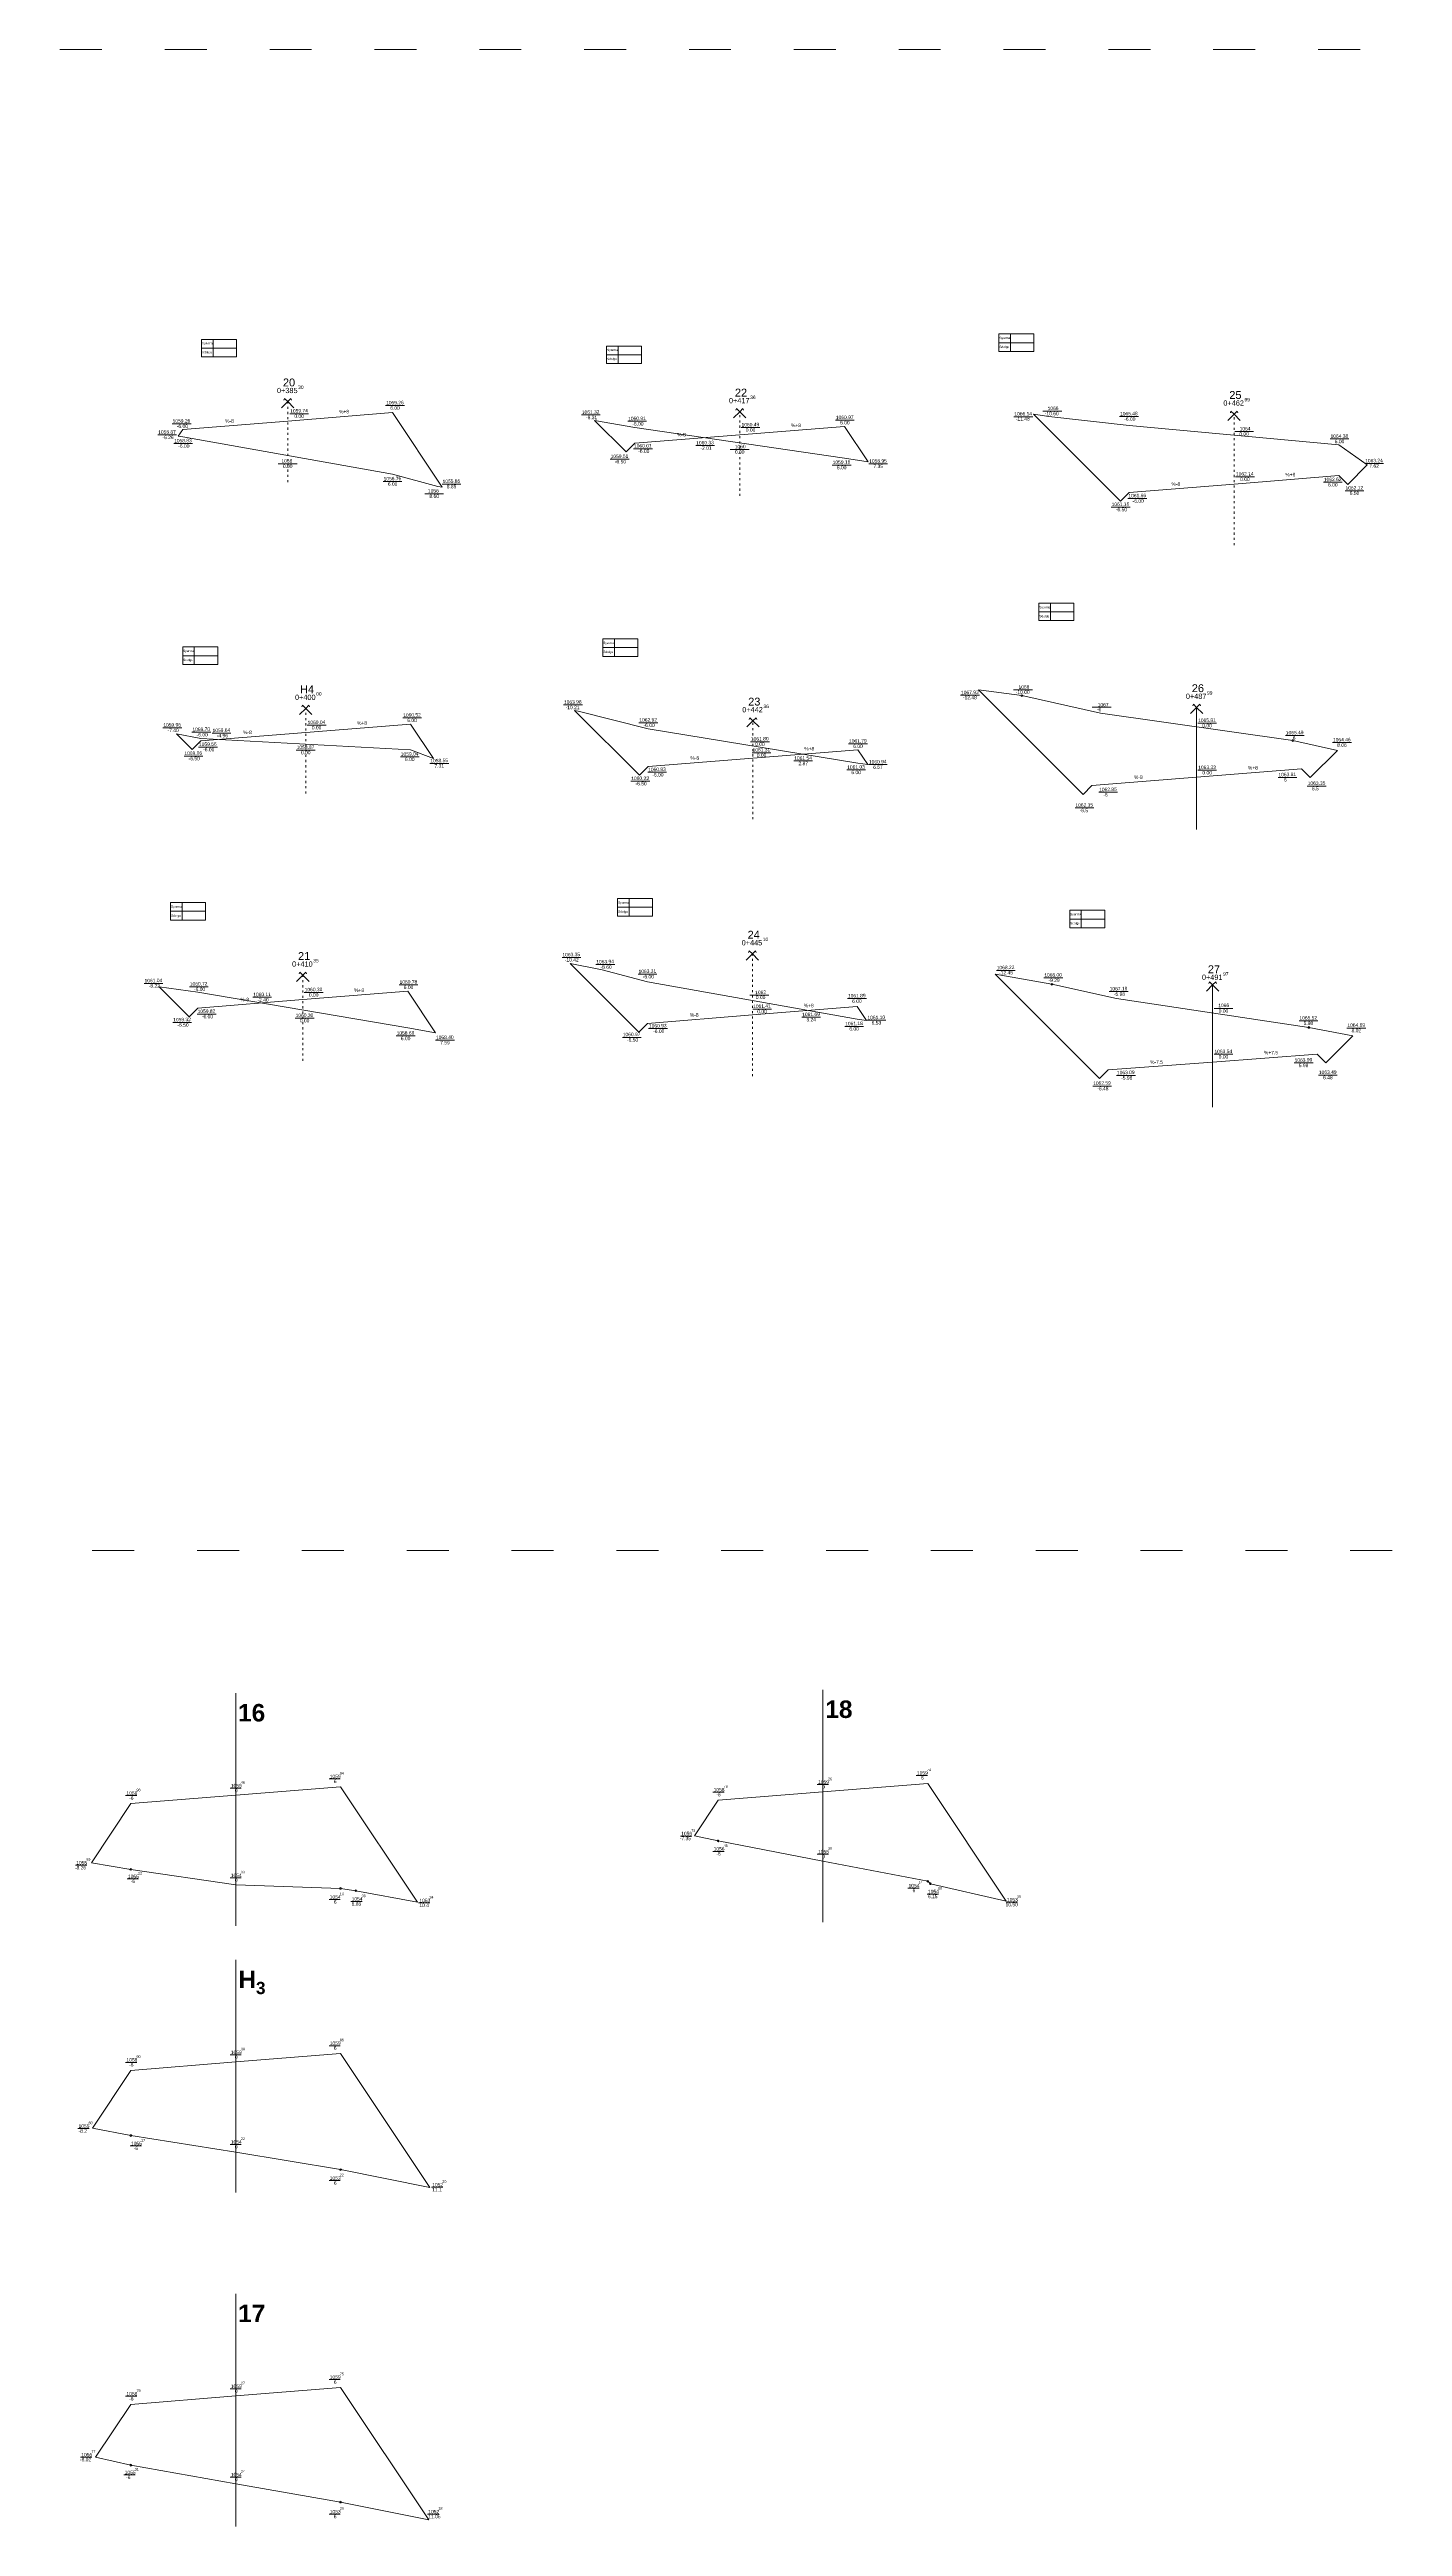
# Model space of a CAD drawing. Header units: millimetres. Extents: x 19067981 to 38137102, y 2652003 to 2652615.
# Drawn here: x 19068922.4 to 19068999.9, y 2652261.9 to 2652403.7 of the extents above; entities that cross this region are included whole.
import ezdxf

# ---------------------------------------------------------------- set-up
doc = ezdxf.new("R2010")
doc.units = ezdxf.units.MM
doc.linetypes.add('ACAD_ISO03W100', pattern=[30, 12, -18])
doc.layers.add('D.K Kesit No', color=93, linetype='Continuous', lineweight=9)
doc.layers.add('dever 1', color=242, linetype='Continuous')
doc.layers.add('en kesitler', color=7, linetype='Continuous')
doc.styles.get("Standard").update_dxf_attribs({"font": 'arial.ttf'})

msp = doc.modelspace()

# ---------------------------------------------------------------- linework, layer by layer
at = {"linetype": 'ACAD_ISO03W100', "lineweight": 5, "ltscale": 0.01}
for p, q in [((19068936.067, 2652378.91), (19068936.067, 2652383.52)), ((19068961.933, 2652378.124), (19068961.933, 2652382.941)), ((19068990.227, 2652375.305), (19068990.227, 2652382.802)), ((19068937.098, 2652361.095), (19068937.098, 2652365.966)), ((19068962.693, 2652359.624), (19068962.693, 2652365.257)), ((19068962.66, 2652344.927), (19068962.66, 2652351.923)), ((19068936.932, 2652345.804), (19068936.932, 2652350.704))]:
    msp.add_line(p, q, dxfattribs=at)
at = {"lineweight": 0, "ltscale": 2}
for p, q in [((19068932.768, 2652304.193), (19068933.412, 2652304.193)), ((19068938.43, 2652304.714), (19068939.074, 2652304.714)), ((19068966.372, 2652304.392), (19068967.016, 2652304.392)), ((19068972.033, 2652304.913), (19068972.678, 2652304.913)), ((19068926.792, 2652303.76), (19068927.437, 2652303.76)), ((19068960.396, 2652303.959), (19068961.041, 2652303.959)), ((19068958.541, 2652301.448), (19068959.185, 2652301.448)), ((19068960.396, 2652300.571), (19068961.041, 2652300.571)), ((19068966.372, 2652300.415), (19068967.016, 2652300.415)), ((19068923.922, 2652299.778), (19068924.567, 2652299.778)), ((19068926.882, 2652298.994), (19068927.527, 2652298.994)), ((19068932.768, 2652299.058), (19068933.412, 2652299.058)), ((19068971.55, 2652298.472), (19068972.195, 2652298.472)), ((19068938.43, 2652297.816), (19068939.074, 2652297.816)), ((19068939.68, 2652297.701), (19068940.325, 2652297.701)), ((19068943.558, 2652297.62), (19068944.203, 2652297.62)), ((19068972.665, 2652298.129), (19068973.309, 2652298.129)), ((19068977.184, 2652297.665), (19068977.828, 2652297.665)), ((19068926.792, 2652288.5), (19068927.437, 2652288.5)), ((19068932.768, 2652288.933), (19068933.412, 2652288.933)), ((19068938.43, 2652289.454), (19068939.074, 2652289.454)), ((19068924.052, 2652284.709), (19068924.696, 2652284.709)), ((19068927.054, 2652283.717), (19068927.699, 2652283.717)), ((19068932.768, 2652283.805), (19068933.412, 2652283.805)), ((19068938.43, 2652281.734), (19068939.074, 2652281.734)), ((19068944.296, 2652281.352), (19068944.94, 2652281.352)), ((19068938.43, 2652270.346), (19068939.074, 2652270.346)), ((19068926.792, 2652269.392), (19068927.437, 2652269.392)), ((19068932.768, 2652269.825), (19068933.412, 2652269.825)), ((19068924.213, 2652265.91), (19068924.857, 2652265.91)), ((19068926.696, 2652264.895), (19068927.34, 2652264.895)), ((19068932.768, 2652264.772), (19068933.412, 2652264.772)), ((19068938.43, 2652262.652), (19068939.074, 2652262.652)), ((19068944.071, 2652262.652), (19068944.715, 2652262.652))]:
    msp.add_line(p, q, dxfattribs=at)
at = {"layer": 'D.K Kesit No', "color": 0, "ltscale": 0.2}
for p, q in [((19068931.133, 2652386.083), (19068931.133, 2652387.083)), ((19068931.133, 2652387.083), (19068933.133, 2652387.083)), ((19068933.133, 2652386.583), (19068931.133, 2652386.583)), ((19068931.793, 2652387.083), (19068931.793, 2652386.083)), ((19068933.133, 2652387.083), (19068933.133, 2652386.083)), ((19068954.317, 2652385.701), (19068954.317, 2652386.701)), ((19068954.317, 2652386.701), (19068956.317, 2652386.701)), ((19068954.977, 2652386.701), (19068954.977, 2652385.701)), ((19068956.317, 2652386.701), (19068956.317, 2652385.701)), ((19068976.772, 2652386.389), (19068976.772, 2652387.389)), ((19068976.772, 2652387.389), (19068978.772, 2652387.389)), ((19068978.772, 2652386.889), (19068976.772, 2652386.889)), ((19068978.772, 2652386.389), (19068976.772, 2652386.389)), ((19068977.432, 2652387.389), (19068977.432, 2652386.389)), ((19068978.772, 2652387.389), (19068978.772, 2652386.389)), ((19068933.133, 2652386.083), (19068931.133, 2652386.083)), ((19068956.317, 2652386.201), (19068954.317, 2652386.201)), ((19068956.317, 2652385.701), (19068954.317, 2652385.701)), ((19068936.067, 2652383.52), (19068935.714, 2652383.167)), ((19068935.89, 2652383.697), (19068935.852, 2652383.605)), ((19068936.067, 2652383.52), (19068935.89, 2652383.697)), ((19068936.067, 2652383.52), (19068936.244, 2652383.697)), ((19068936.067, 2652383.52), (19068936.421, 2652383.167)), ((19068936.244, 2652383.697), (19068936.282, 2652383.605)), ((19068930.067, 2652381.928), (19068936.067, 2652382.408)), ((19068942.067, 2652382.888), (19068936.067, 2652382.408)), ((19068944.913, 2652378.62), (19068942.067, 2652382.888)), ((19068953.628, 2652382.447), (19068955.933, 2652382.042)), ((19068955.433, 2652380.642), (19068953.628, 2652382.447)), ((19068955.933, 2652382.042), (19068967.933, 2652380.292)), ((19068961.933, 2652382.941), (19068961.58, 2652382.587)), ((19068961.756, 2652383.117), (19068961.718, 2652383.025)), ((19068961.933, 2652382.941), (19068961.756, 2652383.117)), ((19068961.933, 2652382.941), (19068962.11, 2652383.117)), ((19068961.933, 2652382.941), (19068962.287, 2652382.587)), ((19068967.933, 2652382.102), (19068961.933, 2652381.622)), ((19068962.11, 2652383.117), (19068962.148, 2652383.025)), ((19068967.933, 2652382.102), (19068969.281, 2652380.081)), ((19068978.744, 2652382.806), (19068979.627, 2652382.664)), ((19068978.744, 2652382.806), (19068983.727, 2652377.824)), ((19068979.627, 2652382.664), (19068984.227, 2652382.144)), ((19068984.227, 2652382.144), (19068996.227, 2652381.044)), ((19068990.227, 2652382.802), (19068989.873, 2652382.448)), ((19068990.05, 2652382.979), (19068990.012, 2652382.886)), ((19068990.227, 2652382.802), (19068990.05, 2652382.979)), ((19068990.227, 2652382.802), (19068990.404, 2652382.979)), ((19068990.227, 2652382.802), (19068990.581, 2652382.448)), ((19068990.404, 2652382.979), (19068990.442, 2652382.886)), ((19068929.807, 2652381.538), (19068930.067, 2652381.928)), ((19068929.807, 2652381.538), (19068930.067, 2652381.498)), ((19068930.067, 2652381.498), (19068942.067, 2652379.368)), ((19068955.933, 2652381.142), (19068955.433, 2652380.642)), ((19068955.933, 2652381.142), (19068961.933, 2652381.622)), ((19068996.227, 2652381.044), (19068997.85, 2652379.907)), ((19068942.067, 2652379.368), (19068944.667, 2652378.668)), ((19068967.933, 2652380.292), (19068969.281, 2652380.081)), ((19068996.227, 2652379.284), (19068990.227, 2652378.804)), ((19068996.227, 2652379.284), (19068996.727, 2652378.784)), ((19068997.85, 2652379.907), (19068996.727, 2652378.784)), ((19068944.667, 2652378.668), (19068944.913, 2652378.62)), ((19068984.227, 2652378.324), (19068983.727, 2652377.824)), ((19068984.227, 2652378.324), (19068990.227, 2652378.804)), ((19068979.061, 2652370.989), (19068979.061, 2652371.989)), ((19068979.061, 2652371.989), (19068981.061, 2652371.989)), ((19068981.061, 2652371.489), (19068979.061, 2652371.489)), ((19068981.061, 2652370.989), (19068979.061, 2652370.989)), ((19068979.721, 2652371.989), (19068979.721, 2652370.989)), ((19068981.061, 2652371.989), (19068981.061, 2652370.989)), ((19068930.059, 2652368.484), (19068930.059, 2652369.484)), ((19068930.059, 2652369.484), (19068932.059, 2652369.484)), ((19068930.719, 2652369.484), (19068930.719, 2652368.484)), ((19068932.059, 2652369.484), (19068932.059, 2652368.484)), ((19068954.101, 2652368.944), (19068954.101, 2652369.944)), ((19068954.101, 2652369.944), (19068956.101, 2652369.944)), ((19068956.101, 2652369.444), (19068954.101, 2652369.444)), ((19068954.761, 2652369.944), (19068954.761, 2652368.944)), ((19068956.101, 2652369.944), (19068956.101, 2652368.944)), ((19068932.059, 2652368.984), (19068930.059, 2652368.984)), ((19068932.059, 2652368.484), (19068930.059, 2652368.484)), ((19068956.101, 2652368.944), (19068954.101, 2652368.944)), ((19068937.098, 2652365.966), (19068936.744, 2652365.612)), ((19068936.921, 2652366.143), (19068936.883, 2652366.05)), ((19068937.098, 2652365.966), (19068936.921, 2652366.143)), ((19068937.098, 2652365.966), (19068937.275, 2652366.143)), ((19068937.098, 2652365.966), (19068937.451, 2652365.612)), ((19068943.098, 2652365.073), (19068937.098, 2652364.593)), ((19068937.275, 2652366.143), (19068937.313, 2652366.05)), ((19068943.098, 2652365.073), (19068944.408, 2652363.107)), ((19068952.484, 2652365.851), (19068952.693, 2652365.812)), ((19068956.193, 2652362.142), (19068952.484, 2652365.851)), ((19068952.693, 2652365.812), (19068956.693, 2652364.792)), ((19068962.693, 2652365.257), (19068962.34, 2652364.903)), ((19068962.517, 2652365.434), (19068962.478, 2652365.341)), ((19068962.693, 2652365.257), (19068962.517, 2652365.434)), ((19068962.693, 2652365.257), (19068962.87, 2652365.434)), ((19068962.693, 2652365.257), (19068963.047, 2652364.903)), ((19068962.87, 2652365.434), (19068962.908, 2652365.341)), ((19068988.082, 2652366.026), (19068987.728, 2652365.672)), ((19068987.905, 2652366.203), (19068987.867, 2652366.11)), ((19068988.082, 2652366.026), (19068987.905, 2652366.203)), ((19068988.082, 2652366.026), (19068988.258, 2652366.203)), ((19068988.082, 2652366.026), (19068988.435, 2652365.672)), ((19068988.258, 2652366.203), (19068988.297, 2652366.11)), ((19068929.695, 2652364.516), (19068931.098, 2652364.253)), ((19068930.598, 2652363.613), (19068929.695, 2652364.516)), ((19068931.098, 2652364.113), (19068930.598, 2652363.613)), ((19068931.098, 2652364.113), (19068937.098, 2652364.593)), ((19068931.098, 2652364.253), (19068943.098, 2652363.593)), ((19068943.098, 2652363.593), (19068944.408, 2652363.107)), ((19068956.693, 2652364.792), (19068968.693, 2652362.842)), ((19068968.693, 2652363.602), (19068962.693, 2652363.122)), ((19068968.693, 2652363.602), (19068969.259, 2652362.754)), ((19068956.693, 2652362.642), (19068956.193, 2652362.142)), ((19068956.693, 2652362.642), (19068962.693, 2652363.122)), ((19068968.693, 2652362.842), (19068969.259, 2652362.754)), ((19068954.948, 2652354.086), (19068954.948, 2652355.086)), ((19068954.948, 2652355.086), (19068956.948, 2652355.086)), ((19068955.608, 2652355.086), (19068955.608, 2652354.086)), ((19068956.948, 2652355.086), (19068956.948, 2652354.086)), ((19068929.364, 2652353.858), (19068929.364, 2652354.858)), ((19068929.364, 2652354.858), (19068931.364, 2652354.858)), ((19068931.364, 2652354.358), (19068929.364, 2652354.358)), ((19068931.364, 2652353.858), (19068929.364, 2652353.858)), ((19068930.024, 2652354.858), (19068930.024, 2652353.858)), ((19068931.364, 2652354.858), (19068931.364, 2652353.858)), ((19068956.948, 2652354.586), (19068954.948, 2652354.586)), ((19068956.948, 2652354.086), (19068954.948, 2652354.086)), ((19068980.821, 2652353.415), (19068980.821, 2652354.415)), ((19068980.821, 2652354.415), (19068982.821, 2652354.415)), ((19068982.821, 2652353.915), (19068980.821, 2652353.915)), ((19068981.481, 2652354.415), (19068981.481, 2652353.415)), ((19068982.821, 2652354.415), (19068982.821, 2652353.415)), ((19068982.821, 2652353.415), (19068980.821, 2652353.415)), ((19068936.755, 2652350.881), (19068936.717, 2652350.789)), ((19068936.932, 2652350.704), (19068936.755, 2652350.881)), ((19068936.932, 2652350.704), (19068937.108, 2652350.881)), ((19068937.108, 2652350.881), (19068937.147, 2652350.789)), ((19068952.24, 2652351.365), (19068954.06, 2652351.015)), ((19068952.24, 2652351.365), (19068956.16, 2652347.445)), ((19068954.06, 2652351.015), (19068956.66, 2652350.325)), ((19068962.66, 2652351.923), (19068962.306, 2652351.57)), ((19068962.483, 2652352.1), (19068962.445, 2652352.008)), ((19068962.66, 2652351.923), (19068962.483, 2652352.1)), ((19068962.66, 2652351.923), (19068962.837, 2652352.1)), ((19068962.66, 2652351.923), (19068963.013, 2652351.57)), ((19068962.837, 2652352.1), (19068962.875, 2652352.008)), ((19068928.717, 2652350.038), (19068930.932, 2652349.723)), ((19068930.432, 2652348.323), (19068928.717, 2652350.038)), ((19068930.932, 2652349.723), (19068942.932, 2652347.683)), ((19068936.932, 2652350.704), (19068936.578, 2652350.351)), ((19068936.932, 2652350.704), (19068937.285, 2652350.351)), ((19068942.932, 2652349.783), (19068936.932, 2652349.303)), ((19068942.932, 2652349.783), (19068944.521, 2652347.398)), ((19068956.66, 2652350.325), (19068968.66, 2652348.195)), ((19068989, 2652350.147), (19068988.646, 2652349.794)), ((19068988.823, 2652350.324), (19068988.785, 2652350.232)), ((19068989, 2652350.147), (19068988.823, 2652350.324)), ((19068989, 2652350.147), (19068989.177, 2652350.324)), ((19068989, 2652350.147), (19068989.353, 2652349.794)), ((19068989.177, 2652350.324), (19068989.215, 2652350.232)), ((19068930.932, 2652348.823), (19068930.432, 2652348.323)), ((19068930.932, 2652348.823), (19068936.932, 2652349.303)), ((19068956.66, 2652347.945), (19068962.66, 2652348.425)), ((19068968.66, 2652348.905), (19068962.66, 2652348.425)), ((19068968.66, 2652348.905), (19068969.188, 2652348.113)), ((19068968.66, 2652348.195), (19068969.188, 2652348.113)), ((19068942.932, 2652347.683), (19068944.521, 2652347.398)), ((19068956.66, 2652347.945), (19068956.16, 2652347.445))]:
    msp.add_line(p, q, dxfattribs=at)
at = {"layer": 'D.K Kesit No', "color": 0, "linetype": 'ACAD_ISO03W100', "lineweight": 15, "ltscale": 0.2}
for p, q in [((19068929.455, 2652382.251), (19068930.532, 2652382.251)), ((19068936.184, 2652382.826), (19068937.262, 2652382.826)), ((19068941.671, 2652383.295), (19068942.749, 2652383.295)), ((19068952.875, 2652382.755), (19068953.952, 2652382.755)), ((19068955.524, 2652382.392), (19068956.601, 2652382.392)), ((19068962.016, 2652382.037), (19068963.093, 2652382.037)), ((19068967.414, 2652382.458), (19068968.491, 2652382.458)), ((19068977.629, 2652382.658), (19068978.706, 2652382.658)), ((19068979.282, 2652382.966), (19068980.36, 2652382.966)), ((19068983.676, 2652382.666), (19068984.753, 2652382.666)), ((19068928.632, 2652381.615), (19068929.71, 2652381.615)), ((19068929.54, 2652381.121), (19068930.617, 2652381.121)), ((19068955.86, 2652380.823), (19068956.938, 2652380.823)), ((19068959.42, 2652381.004), (19068960.497, 2652381.004)), ((19068961.395, 2652380.781), (19068962.472, 2652380.781)), ((19068990.264, 2652381.812), (19068991.341, 2652381.812)), ((19068995.723, 2652381.382), (19068996.8, 2652381.382)), ((19068935.528, 2652379.963), (19068936.606, 2652379.963)), ((19068954.524, 2652380.227), (19068955.601, 2652380.227)), ((19068967.232, 2652379.892), (19068968.309, 2652379.892)), ((19068969.322, 2652379.956), (19068970.4, 2652379.956)), ((19068990.31, 2652379.219), (19068991.387, 2652379.219)), ((19068997.703, 2652379.98), (19068998.78, 2652379.98)), ((19068941.53, 2652378.947), (19068942.607, 2652378.947)), ((19068943.914, 2652378.25), (19068944.991, 2652378.25)), ((19068944.906, 2652378.8), (19068945.983, 2652378.8)), ((19068984.155, 2652377.977), (19068985.233, 2652377.977)), ((19068995.34, 2652378.904), (19068996.418, 2652378.904)), ((19068996.58, 2652378.421), (19068997.657, 2652378.421)), ((19068983.195, 2652377.486), (19068984.272, 2652377.486)), ((19068974.577, 2652366.718), (19068975.654, 2652366.718)), ((19068977.609, 2652367.027), (19068978.686, 2652367.027)), ((19068937.181, 2652365.008), (19068938.258, 2652365.008)), ((19068942.646, 2652365.424), (19068943.724, 2652365.424)), ((19068951.851, 2652366.163), (19068952.928, 2652366.163)), ((19068956.166, 2652365.145), (19068957.244, 2652365.145)), ((19068982.109, 2652366.042), (19068983.186, 2652366.042)), ((19068988.144, 2652365.126), (19068989.222, 2652365.126)), ((19068928.924, 2652364.852), (19068930.001, 2652364.852)), ((19068930.588, 2652364.604), (19068931.665, 2652364.604)), ((19068930.963, 2652363.753), (19068932.041, 2652363.753)), ((19068931.742, 2652364.551), (19068932.819, 2652364.551)), ((19068962.554, 2652364.063), (19068963.631, 2652364.063)), ((19068968.167, 2652363.94), (19068969.244, 2652363.94)), ((19068993.164, 2652364.416), (19068994.242, 2652364.416)), ((19068995.862, 2652364.009), (19068996.939, 2652364.009)), ((19068930.132, 2652363.237), (19068931.209, 2652363.237)), ((19068936.559, 2652363.582), (19068937.636, 2652363.582)), ((19068942.514, 2652363.195), (19068943.592, 2652363.195)), ((19068944.205, 2652362.817), (19068945.282, 2652362.817)), ((19068956.667, 2652362.311), (19068957.745, 2652362.311)), ((19068962.646, 2652363.427), (19068963.723, 2652363.427)), ((19068965.032, 2652362.958), (19068966.109, 2652362.958)), ((19068968.062, 2652362.445), (19068969.139, 2652362.445)), ((19068969.304, 2652362.749), (19068970.381, 2652362.749)), ((19068988.149, 2652362.43), (19068989.227, 2652362.43)), ((19068955.704, 2652361.806), (19068956.781, 2652361.806)), ((19068982.477, 2652361.166), (19068983.554, 2652361.166)), ((19068992.742, 2652362.021), (19068993.819, 2652362.021)), ((19068994.418, 2652361.523), (19068995.495, 2652361.523)), ((19068981.123, 2652360.269), (19068982.201, 2652360.269)), ((19068951.767, 2652351.716), (19068952.844, 2652351.716)), ((19068953.701, 2652351.311), (19068954.778, 2652351.311)), ((19068976.621, 2652350.978), (19068977.698, 2652350.978)), ((19068927.85, 2652350.232), (19068928.927, 2652350.232)), ((19068930.44, 2652350.043), (19068931.517, 2652350.043)), ((19068934.07, 2652349.436), (19068935.148, 2652349.436)), ((19068937.014, 2652349.718), (19068938.092, 2652349.718)), ((19068942.445, 2652350.149), (19068943.522, 2652350.149)), ((19068956.121, 2652350.76), (19068957.198, 2652350.76)), ((19068962.52, 2652349.559), (19068963.598, 2652349.559)), ((19068979.34, 2652350.548), (19068980.417, 2652350.548)), ((19068983.081, 2652349.765), (19068984.159, 2652349.765)), ((19068930.889, 2652348.477), (19068931.967, 2652348.477)), ((19068936.496, 2652348.246), (19068937.573, 2652348.246)), ((19068962.676, 2652348.765), (19068963.753, 2652348.765)), ((19068965.486, 2652348.298), (19068966.563, 2652348.298)), ((19068968.104, 2652349.363), (19068969.181, 2652349.363)), ((19068969.221, 2652348.12), (19068970.298, 2652348.12)), ((19068989.082, 2652348.796), (19068990.159, 2652348.796)), ((19068993.943, 2652348.097), (19068995.02, 2652348.097)), ((19068929.491, 2652347.997), (19068930.568, 2652347.997)), ((19068942.278, 2652347.225), (19068943.355, 2652347.225)), ((19068944.528, 2652346.982), (19068945.605, 2652346.982)), ((19068955.218, 2652347.147), (19068956.295, 2652347.147)), ((19068956.715, 2652347.643), (19068957.793, 2652347.643)), ((19068967.944, 2652347.773), (19068969.021, 2652347.773)), ((19068996.687, 2652347.68), (19068997.764, 2652347.68)), ((19068989.082, 2652346.176), (19068990.159, 2652346.176)), ((19068993.666, 2652345.682), (19068994.743, 2652345.682)), ((19068982.135, 2652344.36), (19068983.212, 2652344.36)), ((19068983.499, 2652344.972), (19068984.577, 2652344.972)), ((19068995.056, 2652344.986), (19068996.134, 2652344.986))]:
    msp.add_line(p, q, dxfattribs=at)
at = {"layer": 'D.K Kesit No', "color": 1, "lineweight": 0, "ltscale": 0.2}
for p, q in [((19068975.6, 2652367.03), (19068978.082, 2652366.698)), ((19068975.6, 2652367.03), (19068981.582, 2652361.048)), ((19068978.082, 2652366.698), (19068982.582, 2652365.698)), ((19068982.582, 2652365.698), (19068993.582, 2652364.128)), ((19068996.139, 2652363.565), (19068993.582, 2652364.128)), ((19068994.582, 2652362.008), (19068994.082, 2652362.508)), ((19068996.139, 2652363.565), (19068994.582, 2652362.008)), ((19068981.582, 2652361.048), (19068982.082, 2652361.548)), ((19068976.545, 2652350.766), (19068982.525, 2652344.786)), ((19068976.545, 2652350.766), (19068979.8, 2652350.18)), ((19068979.8, 2652350.18), (19068983.5, 2652349.374)), ((19068983.5, 2652349.374), (19068994.5, 2652347.714)), ((19068997.024, 2652347.231), (19068994.5, 2652347.714)), ((19068997.024, 2652347.231), (19068995.475, 2652345.682)), ((19068982.525, 2652344.786), (19068983.025, 2652345.286)), ((19068995.475, 2652345.682), (19068994.975, 2652346.182)), ((19068943.487, 2652297.665), (19068939.09, 2652304.261)), ((19068977.189, 2652297.717), (19068972.694, 2652304.459)), ((19068924.829, 2652299.909), (19068927.09, 2652303.301)), ((19068959.34, 2652301.469), (19068960.694, 2652303.499)), ((19068959.34, 2652301.469), (19068960.694, 2652301.169)), ((19068924.829, 2652299.909), (19068927.09, 2652299.541)), ((19068960.694, 2652301.169), (19068966.694, 2652300.019)), ((19068972.694, 2652298.859), (19068966.694, 2652300.019)), ((19068927.09, 2652299.541), (19068933.09, 2652298.651)), ((19068939.09, 2652298.451), (19068933.09, 2652298.651)), ((19068939.97, 2652298.321), (19068939.09, 2652298.451)), ((19068972.844, 2652298.719), (19068972.694, 2652298.859)), ((19068977.189, 2652297.717), (19068972.844, 2652298.719)), ((19068943.487, 2652297.665), (19068939.97, 2652298.321)), ((19068944.193, 2652281.347), (19068939.09, 2652289.001)), ((19068924.888, 2652284.737), (19068927.09, 2652288.041)), ((19068924.888, 2652284.737), (19068927.09, 2652284.311)), ((19068927.09, 2652284.311), (19068933.09, 2652283.361)), ((19068939.09, 2652282.361), (19068933.09, 2652283.361)), ((19068944.193, 2652281.347), (19068939.09, 2652282.361)), ((19068925.075, 2652265.91), (19068927.09, 2652268.932)), ((19068944.136, 2652262.323), (19068939.09, 2652269.892)), ((19068925.075, 2652265.91), (19068927.09, 2652265.452)), ((19068927.09, 2652265.452), (19068933.09, 2652264.382)), ((19068939.09, 2652263.342), (19068933.09, 2652264.382)), ((19068944.136, 2652262.323), (19068939.09, 2652263.342))]:
    msp.add_line(p, q, dxfattribs=at)
at = {"layer": 'D.K Kesit No', "lineweight": 0, "ltscale": 0.2}
for p, q in [((19068988.082, 2652359.029), (19068988.082, 2652366.026)), ((19068994.082, 2652362.508), (19068988.082, 2652362.028)), ((19068982.082, 2652361.548), (19068988.082, 2652362.028)), ((19068989, 2652343.151), (19068989, 2652350.147)), ((19068983.025, 2652345.286), (19068989, 2652345.734)), ((19068994.975, 2652346.182), (19068989, 2652345.734)), ((19068966.694, 2652309.816), (19068966.694, 2652296.513)), ((19068933.09, 2652309.618), (19068933.09, 2652296.314)), ((19068939.09, 2652304.261), (19068933.09, 2652303.781)), ((19068972.694, 2652304.459), (19068966.694, 2652303.979)), ((19068927.09, 2652303.301), (19068933.09, 2652303.781)), ((19068960.694, 2652303.499), (19068966.694, 2652303.979)), ((19068933.09, 2652294.358), (19068933.09, 2652281.054)), ((19068927.09, 2652288.041), (19068933.09, 2652288.521)), ((19068939.09, 2652289.001), (19068933.09, 2652288.521)), ((19068933.09, 2652275.249), (19068933.09, 2652261.946)), ((19068927.09, 2652268.932), (19068933.09, 2652269.412)), ((19068939.09, 2652269.892), (19068933.09, 2652269.412))]:
    msp.add_line(p, q, dxfattribs=at)
at = {"layer": 'D.K Kesit No', "color": 1, "lineweight": 0, "ltscale": 0.2}
for centre in [(19068978.082, 2652366.698), (19068993.582, 2652364.128), (19068979.8, 2652350.18), (19068994.5, 2652347.714), (19068960.694, 2652301.169), (19068927.09, 2652299.541), (19068939.09, 2652298.451), (19068972.694, 2652298.859), (19068972.844, 2652298.719), (19068939.97, 2652298.321), (19068927.09, 2652284.311), (19068939.09, 2652282.361), (19068927.09, 2652265.452), (19068939.09, 2652263.342)]:
    msp.add_circle(centre, 0.05, dxfattribs=at)
at = {"layer": 'dever 1', "linetype": 'ACAD_ISO03W100', "lineweight": 0, "ltscale": 0.2}
msp.add_lwpolyline([(19068449.034, 2652403.664), (19069167.279, 2652403.664), (19069167.279, 2652317.787), (19068449.034, 2652317.787), (19068449.034, 2652403.664)], dxfattribs=at)

# ---------------------------------------------------------------- texts
at = {"color": 7, "lineweight": 20, "width": 16.65294, "attachment_point": 5}
for s, insert, char_height in [('20', (19068936.142, 2652384.614), 0.45), ('0+385', (19068936.042, 2652384.154), 0.3), ('30', (19068936.818, 2652384.348), 0.2), ('0+417', (19068961.908, 2652383.575), 0.3), ('22', (19068962.008, 2652384.034), 0.45), ('36', (19068962.685, 2652383.768), 0.2), ('0+462', (19068990.202, 2652383.436), 0.3), ('25', (19068990.302, 2652383.896), 0.45), ('99', (19068990.978, 2652383.629), 0.2), ('0+400', (19068937.073, 2652366.6), 0.3), ('H4', (19068937.172, 2652367.06), 0.45), ('00', (19068937.849, 2652366.793), 0.2), ('23', (19068962.768, 2652366.351), 0.45), ('0+487', (19068988.056, 2652366.66), 0.3), ('26', (19068988.156, 2652367.12), 0.45), ('99', (19068988.833, 2652366.853), 0.2), ('0+442', (19068962.668, 2652365.891), 0.3), ('36', (19068963.445, 2652366.084), 0.2), ('0+445', (19068962.635, 2652352.557), 0.3), ('24', (19068962.734, 2652353.017), 0.45), ('10', (19068963.411, 2652352.751), 0.2), ('0+410', (19068936.906, 2652351.338), 0.3), ('21', (19068937.006, 2652351.798), 0.45), ('35', (19068937.683, 2652351.532), 0.2), ('27', (19068989.074, 2652351.042), 0.45), ('97', (19068989.751, 2652350.776), 0.2), ('0+491', (19068988.975, 2652350.583), 0.3)]:
    msp.add_mtext(s, dxfattribs=dict(at, insert=insert, char_height=char_height))
at = {"color": 1, "lineweight": 5, "char_height": 0.2, "width": 0.87201, "attachment_point": 1, "rotation": 1.14576}
for s, insert in [('{\\C0;1059.26}', (19068941.694, 2652383.551)), ('{\\C0;1059.26}', (19068929.477, 2652382.507)), ('{\\C0;1059.74}', (19068936.207, 2652383.082)), ('{\\C0;1061.32}', (19068952.897, 2652383.011)), ('{\\C0;1060.91}', (19068955.546, 2652382.647)), ('{\\C0;1060.49}', (19068962.038, 2652382.293)), ('{\\C0;1060.97}', (19068967.436, 2652382.713)), ('{\\C0;1066.14}', (19068977.651, 2652382.914)), ('{\\C0;1066}', (19068979.553, 2652383.23)), ('{\\C0;1065.48}', (19068983.698, 2652382.922)), ('{\\C0;1064}', (19068990.542, 2652382.061)), ('{\\C0;1058.87}', (19068928.654, 2652381.87)), ('{\\C0;1058.83}', (19068929.562, 2652381.377)), ('{\\C0;1060.01}', (19068955.883, 2652381.079)), ('{\\C0;1060.33}', (19068959.442, 2652381.26)), ('{\\C0;   1060}', (19068961.417, 2652381.037)), ('{\\C0;1064.38}', (19068995.745, 2652381.638)), ('{\\C0;  1058}', (19068935.551, 2652380.219)), ('{\\C0;1056.76}', (19068941.552, 2652379.203)), ('{\\C0;1059.51}', (19068954.546, 2652380.483)), ('{\\C0;1059.16}', (19068967.254, 2652380.147)), ('{\\C0;1058.95}', (19068969.344, 2652380.212)), ('{\\C0;1062.14}', (19068990.332, 2652379.475)), ('{\\C0;1062.62}', (19068995.363, 2652379.16)), ('{\\C0;1063.24}', (19068997.725, 2652380.236)), ('{\\C0;  1056}', (19068943.936, 2652378.505)), ('{\\C0;1055.85}', (19068944.928, 2652379.056)), ('{\\C0;1061.16}', (19068983.217, 2652377.742)), ('{\\C0;1061.66}', (19068984.178, 2652378.233)), ('{\\C0;1062.12}', (19068996.602, 2652378.677)), ('{\\C0;1063.98}', (19068951.873, 2652366.419)), ('{\\C0;1067.93}', (19068974.599, 2652366.974)), ('{\\C0;1068}', (19068977.888, 2652367.283)), ('{\\C0;1059.96}', (19068928.946, 2652365.108)), ('{\\C0;1060.04}', (19068937.203, 2652365.264)), ('{\\C0;1060.52}', (19068942.669, 2652365.68)), ('{\\C0;1062.92}', (19068956.189, 2652365.401)), ('{\\C0;1067}', (19068982.421, 2652366.266)), ('{\\C0;1065.81}', (19068988.167, 2652365.381)), ('{\\C0;1059.70}', (19068930.61, 2652364.86)), ('{\\C0;1059.56}', (19068930.986, 2652364.009)), ('{\\C0;1059.64}', (19068931.764, 2652364.806)), ('{\\C0;1058.87}', (19068936.581, 2652363.838)), ('{\\C0;1061.80}', (19068962.576, 2652364.319)), ('{\\C0;1061.31}', (19068962.668, 2652363.683)), ('{\\C0;1061.79}', (19068968.189, 2652364.196)), ('{\\C0;1065.49}', (19068993.187, 2652364.672)), ('{\\C0;1064.46}', (19068995.884, 2652364.265)), ('{\\C0;1059.06}', (19068930.154, 2652363.493)), ('{\\C0;1059.04}', (19068942.537, 2652363.451)), ('{\\C0;1058.55}', (19068944.227, 2652363.073)), ('{\\C0;1060.83}', (19068956.69, 2652362.567)), ('{\\C0;1061.54}', (19068965.054, 2652363.214)), ('{\\C0;1061.03}', (19068968.084, 2652362.701)), ('{\\C0;1060.94}', (19068969.326, 2652363.005)), ('{\\C0;1063.33}', (19068988.172, 2652362.686)), ('{\\C0;1063.81}', (19068992.764, 2652362.277)), ('{\\C0;1060.33}', (19068955.726, 2652362.061)), ('{\\C0;1062.85}', (19068982.499, 2652361.422)), ('{\\C0;1063.35}', (19068994.44, 2652361.779)), ('{\\C0;1062.35}', (19068981.146, 2652360.525)), ('{\\C0;1063.35}', (19068951.789, 2652351.972)), ('{\\C0;1063.94}', (19068953.723, 2652351.567)), ('{\\C0;1063.31}', (19068956.143, 2652351.016)), ('{\\C0;1068.22}', (19068976.643, 2652351.234)), ('{\\C0;1061.04}', (19068927.872, 2652350.488)), ('{\\C0;1060.72}', (19068930.462, 2652350.299)), ('{\\C0;1060.11}', (19068934.093, 2652349.692)), ('{\\C0;1060.30}', (19068937.037, 2652349.974)), ('{\\C0;1060.78}', (19068942.467, 2652350.405)), ('{\\C0;1062}', (19068962.818, 2652349.815)), ('{\\C0;1061.89}', (19068968.126, 2652349.619)), ('{\\C0;1068.00}', (19068979.362, 2652350.804)), ('{\\C0;1067.18}', (19068983.104, 2652350.021)), ('{\\C0;1059.32}', (19068929.513, 2652348.253)), ('{\\C0;1059.82}', (19068930.911, 2652348.733)), ('{\\C0;1060.30}', (19068936.518, 2652348.502)), ('{\\C0;1061.41}', (19068962.698, 2652349.021)), ('{\\C0;1061.69}', (19068965.508, 2652348.554)), ('{\\C0;1061.18}', (19068967.966, 2652348.029)), ('{\\C0;1061.10}', (19068969.243, 2652348.376)), ('{\\C0;1066}', (19068989.32, 2652349.07)), ('{\\C0;1065.52}', (19068993.965, 2652348.352)), ('{\\C0;1058.68}', (19068942.3, 2652347.481)), ('{\\C0;1058.40}', (19068944.55, 2652347.238)), ('{\\C0;1060.97}', (19068955.24, 2652347.403)), ('{\\C0;1060.93}', (19068956.738, 2652347.898)), ('{\\C0;1064.69}', (19068996.709, 2652347.935)), ('{\\C0;1063.09}', (19068983.522, 2652345.228)), ('{\\C0;1063.54}', (19068989.104, 2652346.432)), ('{\\C0;1063.99}', (19068993.688, 2652345.938)), ('{\\C0;1063.49}', (19068995.078, 2652345.242)), ('{\\C0;1062.59}', (19068982.157, 2652344.62))]:
    msp.add_mtext(s, dxfattribs=dict(at, insert=insert))
at = {"color": 1, "lineweight": 0}
for s, insert, char_height, width, attachment_point in [('{\\C5;98}', (19068927.411, 2652304.159), 0.15, 4.707345624410664e-14, 1), ('{\\C5;1059}', (19068932.813, 2652304.435), 0.2, 0.87201, 1), ('{\\C5;    0}', (19068932.734, 2652303.953), 0.2, 0.96851, 7), ('{\\C5;46}', (19068933.387, 2652304.592), 0.15, 4.707345624410664e-14, 1), ('{\\C5;1059}', (19068938.474, 2652304.956), 0.2, 0.87201, 1), ('{\\C5;    6}', (19068938.395, 2652304.474), 0.2, 0.96851, 7), ('{\\C5;94}', (19068939.048, 2652305.113), 0.15, 4.707345624410664e-14, 1), ('{\\C5;1058}', (19068960.441, 2652304.201), 0.2, 0.87201, 1), ('{\\C5;78}', (19068961.015, 2652304.357), 0.15, 4.707345624410664e-14, 1), ('{\\C5;1059}', (19068966.417, 2652304.634), 0.2, 0.87201, 1), ('{\\C5;    0}', (19068966.338, 2652304.152), 0.2, 0.96851, 7), ('{\\C5;26}', (19068966.99, 2652304.791), 0.15, 4.707345624410664e-14, 1), ('{\\C5;1059}', (19068972.078, 2652305.155), 0.2, 0.87201, 1), ('{\\C5;    6}', (19068971.999, 2652304.673), 0.2, 0.96851, 7), ('{\\C5;74}', (19068972.652, 2652305.311), 0.15, 4.707345624410664e-14, 1), ('{\\C5;1058}', (19068926.837, 2652304.002), 0.2, 0.87201, 1), ('{\\C5;   -6}', (19068926.758, 2652303.52), 0.2, 0.96851, 7), ('{\\C5;   -6}', (19068960.362, 2652303.719), 0.2, 0.96851, 7), ('{\\C5;-7.35}', (19068958.506, 2652301.209), 0.2, 0.96851, 7), ('{\\C5;1056}', (19068958.585, 2652301.691), 0.2, 0.87201, 1), ('{\\C5;75}', (19068959.159, 2652301.847), 0.15, 4.707345624410664e-14, 1), ('{\\C5;1055}', (19068923.967, 2652300.02), 0.2, 0.87201, 1), ('{\\C5;59}', (19068924.541, 2652300.177), 0.15, 4.707345624410664e-14, 1), ('{\\C5;1056}', (19068960.441, 2652300.813), 0.2, 0.87201, 1), ('{\\C5;   -6}', (19068960.362, 2652300.331), 0.2, 0.96851, 7), ('{\\C5;45}', (19068961.015, 2652300.969), 0.15, 4.707345624410664e-14, 1), ('{\\C5;1055}', (19068966.417, 2652300.657), 0.2, 0.87201, 1), ('{\\C5;    0}', (19068966.338, 2652300.176), 0.2, 0.96851, 7), ('{\\C5;30}', (19068966.99, 2652300.814), 0.15, 4.707345624410664e-14, 1), ('{\\C5;-8.26}', (19068923.888, 2652299.538), 0.2, 0.96851, 7), ('{\\C5;1055}', (19068926.927, 2652299.236), 0.2, 0.87201, 1), ('{\\C5;   -6}', (19068926.848, 2652298.754), 0.2, 0.96851, 7), ('{\\C5;22}', (19068927.501, 2652299.392), 0.15, 4.707345624410664e-14, 1), ('{\\C5;1054}', (19068932.813, 2652299.301), 0.2, 0.87201, 1), ('{\\C5;    0}', (19068932.734, 2652298.819), 0.2, 0.96851, 7), ('{\\C5;33}', (19068933.387, 2652299.457), 0.15, 4.707345624410664e-14, 1), ('{\\C5;1054}', (19068971.595, 2652298.714), 0.2, 0.87201, 1), ('{\\C5;    6}', (19068971.516, 2652298.232), 0.2, 0.96851, 7), ('{\\C5;14}', (19068972.169, 2652298.87), 0.15, 4.707345624410664e-14, 1), ('{\\C5;00}', (19068973.284, 2652298.528), 0.15, 4.707345624410664e-14, 1), ('{\\C5;1054}', (19068938.474, 2652298.058), 0.2, 0.87201, 1), ('{\\C5;    6}', (19068938.395, 2652297.576), 0.2, 0.96851, 7), ('{\\C5;13}', (19068939.048, 2652298.215), 0.15, 4.707345624410664e-14, 1), ('{\\C5; 6.88}', (19068939.646, 2652297.461), 0.2, 0.96851, 7), ('{\\C5;1054}', (19068939.725, 2652297.943), 0.2, 0.87201, 1), ('{\\C5;00}', (19068940.299, 2652298.099), 0.15, 4.707345624410664e-14, 1), ('{\\C5; 10.4}', (19068943.524, 2652297.38), 0.2, 0.96851, 7), ('{\\C5;1053}', (19068943.603, 2652297.862), 0.2, 0.87201, 1), ('{\\C5;34}', (19068944.177, 2652298.019), 0.15, 4.707345624410664e-14, 1), ('{\\C5; 6.15}', (19068972.631, 2652297.89), 0.2, 0.96851, 7), ('{\\C5;1054}', (19068972.71, 2652298.371), 0.2, 0.87201, 1), ('{\\C5;10.50}', (19068977.15, 2652297.425), 0.2, 0.96851, 7), ('{\\C5;1053}', (19068977.229, 2652297.907), 0.2, 0.87201, 1), ('{\\C5;00}', (19068977.803, 2652298.063), 0.15, 4.707345624410664e-14, 1), ('{\\C5;1058}', (19068926.837, 2652288.742), 0.2, 0.87201, 1), ('{\\C5;90}', (19068927.411, 2652288.899), 0.15, 4.707345624410664e-14, 1), ('{\\C5;1059}', (19068932.813, 2652289.175), 0.2, 0.87201, 1), ('{\\C5;    0}', (19068932.734, 2652288.694), 0.2, 0.96851, 7), ('{\\C5;38}', (19068933.387, 2652289.332), 0.15, 4.707345624410664e-14, 1), ('{\\C5;1059}', (19068938.474, 2652289.696), 0.2, 0.87201, 1), ('{\\C5;    6}', (19068938.395, 2652289.214), 0.2, 0.96851, 7), ('{\\C5;86}', (19068939.048, 2652289.853), 0.15, 4.707345624410664e-14, 1), ('{\\C5;   -6}', (19068926.758, 2652288.26), 0.2, 0.96851, 7), ('{\\C5; -8.2}', (19068924.018, 2652284.469), 0.2, 0.96851, 7), ('{\\C5;1055}', (19068924.097, 2652284.951), 0.2, 0.87201, 1), ('{\\C5;60}', (19068924.671, 2652285.107), 0.15, 4.707345624410664e-14, 1), ('{\\C5;1055}', (19068927.099, 2652283.959), 0.2, 0.87201, 1), ('{\\C5;   -6}', (19068927.02, 2652283.477), 0.2, 0.96851, 7), ('{\\C5;17}', (19068927.673, 2652284.115), 0.15, 4.707345624410664e-14, 1), ('{\\C5;1054}', (19068932.813, 2652284.047), 0.2, 0.87201, 1), ('{\\C5;    0}', (19068932.734, 2652283.565), 0.2, 0.96851, 7), ('{\\C5;22}', (19068933.387, 2652284.203), 0.15, 4.707345624410664e-14, 1), ('{\\C5;1053}', (19068938.474, 2652281.976), 0.2, 0.87201, 1), ('{\\C5;    6}', (19068938.395, 2652281.494), 0.2, 0.96851, 7), ('{\\C5;22}', (19068939.048, 2652282.132), 0.15, 4.707345624410664e-14, 1), ('{\\C5;1052}', (19068944.34, 2652281.594), 0.2, 0.87201, 1), ('{\\C5;20}', (19068944.914, 2652281.751), 0.15, 4.707345624410664e-14, 1), ('{\\C5; 11.1}', (19068944.262, 2652281.112), 0.2, 0.96851, 7), ('{\\C5;1059}', (19068932.813, 2652270.067), 0.2, 0.87201, 1), ('{\\C5;27}', (19068933.387, 2652270.223), 0.15, 4.707345624410664e-14, 1), ('{\\C5;1059}', (19068938.474, 2652270.588), 0.2, 0.87201, 1), ('{\\C5;    6}', (19068938.395, 2652270.106), 0.2, 0.96851, 7), ('{\\C5;75}', (19068939.048, 2652270.744), 0.15, 4.707345624410664e-14, 1), ('{\\C5;1058}', (19068926.837, 2652269.634), 0.2, 0.87201, 1), ('{\\C5;   -6}', (19068926.758, 2652269.152), 0.2, 0.96851, 7), ('{\\C5;79}', (19068927.411, 2652269.79), 0.15, 4.707345624410664e-14, 1), ('{\\C5;    0}', (19068932.734, 2652269.585), 0.2, 0.96851, 7), ('{\\C5;-8.02}', (19068924.179, 2652265.67), 0.2, 0.96851, 7), ('{\\C5;1055}', (19068924.257, 2652266.152), 0.2, 0.87201, 1), ('{\\C5;77}', (19068924.831, 2652266.308), 0.15, 4.707345624410664e-14, 1), ('{\\C5;1055}', (19068926.741, 2652265.137), 0.2, 0.87201, 1), ('{\\C5;  -6}', (19068926.662, 2652264.655), 0.2, 0.96851, 7), ('{\\C5;31}', (19068927.314, 2652265.293), 0.15, 4.707345624410664e-14, 1), ('{\\C5;1054}', (19068932.813, 2652265.014), 0.2, 0.87201, 1), ('{\\C5;    0}', (19068932.734, 2652264.532), 0.2, 0.96851, 7), ('{\\C5;24}', (19068933.387, 2652265.17), 0.15, 4.707345624410664e-14, 1), ('{\\C5;20}', (19068939.048, 2652263.051), 0.15, 4.707345624410664e-14, 1), ('{\\C5;18}', (19068944.689, 2652263.051), 0.15, 4.707345624410664e-14, 1), ('{\\C5;1053}', (19068938.474, 2652262.894), 0.2, 0.87201, 1), ('{\\C5;    6}', (19068938.395, 2652262.412), 0.2, 0.96851, 7), ('{\\C5; 11.05}', (19068944.037, 2652262.412), 0.2, 0.96851, 7), ('{\\C5;1052}', (19068944.115, 2652262.894), 0.2, 0.87201, 1)]:
    msp.add_mtext(s, dxfattribs=dict(at, insert=insert, char_height=char_height, width=width, attachment_point=attachment_point))
at = {"layer": 'D.K Kesit No', "color": 0, "lineweight": 0, "ltscale": 0.2, "char_height": 0.1296, "attachment_point": 1}
for s, insert in [('Syarma ', (19068931.155, 2652386.921)), ('Sdolgu ', (19068931.158, 2652386.406)), ('Syarma ', (19068954.339, 2652386.539)), ('Syarma ', (19068976.794, 2652387.227)), ('Sdolgu ', (19068976.797, 2652386.713)), ('Sdolgu ', (19068954.342, 2652386.024)), ('Syarma ', (19068979.083, 2652371.827)), ('Sdolgu ', (19068979.086, 2652371.313)), ('Syarma ', (19068930.081, 2652369.322)), ('Syarma ', (19068954.123, 2652369.782)), ('Sdolgu ', (19068954.126, 2652369.268)), ('Sdolgu ', (19068930.084, 2652368.808)), ('Syarma ', (19068929.386, 2652354.696)), ('Sdolgu ', (19068929.389, 2652354.181)), ('Syarma ', (19068954.97, 2652354.924)), ('Sdolgu ', (19068954.973, 2652354.41)), ('Syarma ', (19068980.843, 2652354.253)), ('Sdolgu ', (19068980.846, 2652353.739))]:
    msp.add_mtext_dynamic_manual_height_columns(s, width=2.66636, gutter_width=1.006, heights=[0], dxfattribs=dict(at, insert=insert))
at = {"layer": 'D.K Kesit No', "color": 0, "linetype": 'ACAD_ISO03W100', "ltscale": 0.2, "char_height": 0.2013, "attachment_point": 1}
for s, insert in [('-6.00', (19068929.719, 2652382.211)), ('0.00', (19068936.448, 2652382.787)), ('6.00', (19068941.935, 2652383.255)), ('-8.31', (19068953.139, 2652382.715)), ('-6.00', (19068955.787, 2652382.352)), ('6.00', (19068967.677, 2652382.418)), ('-11.48', (19068977.733, 2652382.64)), ('-10.60', (19068979.391, 2652382.937)), ('-6.00', (19068983.939, 2652382.626)), ('-6.26', (19068928.896, 2652381.575)), ('-6.00', (19068929.803, 2652381.081)), ('-6.00', (19068956.124, 2652380.784)), ('-2.01', (19068959.683, 2652380.965)), ('0.00', (19068961.658, 2652380.742)), ('0.00', (19068962.28, 2652381.997)), ('0.00', (19068990.527, 2652381.772)), ('6.00', (19068995.986, 2652381.342)), ('0.00', (19068935.792, 2652379.923)), ('-6.50', (19068954.787, 2652380.187)), ('6.00', (19068967.496, 2652379.852)), ('7.35', (19068969.586, 2652379.916)), ('0.00', (19068990.573, 2652379.179)), ('7.62', (19068997.966, 2652379.94)), ('6.00', (19068941.794, 2652378.908)), ('8.60', (19068944.177, 2652378.21)), ('8.85', (19068945.169, 2652378.761)), ('-6.00', (19068984.419, 2652377.937)), ('6.00', (19068995.604, 2652378.864)), ('6.50', (19068996.844, 2652378.381)), ('-6.50', (19068983.458, 2652377.446)), ('-12.48', (19068974.708, 2652366.69)), ('-10.00', (19068977.731, 2652366.999)), ('6.00', (19068942.91, 2652365.384)), ('-10.21', (19068951.971, 2652366.124)), ('-6.00', (19068956.43, 2652365.105)), ('-6', (19068982.373, 2652366.002)), ('0.00', (19068988.408, 2652365.086)), ('-7.40', (19068929.188, 2652364.812)), ('-6.00', (19068930.852, 2652364.564)), ('-6.00', (19068931.227, 2652363.713)), ('-4.96', (19068932.006, 2652364.511)), ('0.00', (19068937.444, 2652364.969)), ('0.00', (19068962.817, 2652364.023)), ('6.00', (19068968.431, 2652363.9)), ('  6', (19068993.428, 2652364.377)), ('8.06', (19068996.126, 2652363.969)), ('-6.50', (19068930.395, 2652363.197)), ('0.00', (19068936.823, 2652363.543)), ('6.00', (19068942.778, 2652363.155)), ('7.31', (19068944.468, 2652362.777)), ('-6.00', (19068956.931, 2652362.272)), ('0.00', (19068962.91, 2652363.387)), ('2.87', (19068965.296, 2652362.918)), ('6.00', (19068968.325, 2652362.406)), ('6.57', (19068969.568, 2652362.709)), ('0.00', (19068988.413, 2652362.39)), ('-6.50', (19068955.967, 2652361.766)), ('-6', (19068982.741, 2652361.126)), (' 6', (19068993.005, 2652361.981)), ('6.5', (19068994.681, 2652361.484)), ('-6.5', (19068981.387, 2652360.229)), ('-10.42', (19068951.92, 2652351.686)), ('-8.60', (19068953.965, 2652351.271)), ('-12.45', (19068976.772, 2652350.947)), ('-8.22', (19068928.113, 2652350.192)), ('-6.00', (19068930.704, 2652350.003)), ('0.00', (19068937.278, 2652349.678)), ('6.00', (19068942.708, 2652350.109)), ('-6.00', (19068956.385, 2652350.721)), ('0.00', (19068962.856, 2652349.537)), ('-9.29', (19068979.603, 2652350.509)), ('-5.98', (19068983.345, 2652349.725)), ('-6.00', (19068931.153, 2652348.437)), ('-2.40', (19068934.334, 2652349.396)), ('0.00', (19068936.759, 2652348.206)), ('0.00', (19068962.939, 2652348.725)), ('3.24', (19068965.749, 2652348.258)), ('6.00', (19068968.368, 2652349.323)), ('6.53', (19068969.484, 2652348.081)), ('0.00', (19068989.345, 2652348.756)), ('5.98', (19068994.207, 2652348.057)), ('-6.50', (19068929.754, 2652347.957)), ('6.00', (19068942.541, 2652347.185)), ('7.59', (19068944.792, 2652346.942)), ('-6.50', (19068955.482, 2652347.107)), ('-6.00', (19068956.979, 2652347.603)), ('6.00', (19068968.207, 2652347.733)), ('8.02', (19068996.95, 2652347.64)), ('0.00', (19068989.345, 2652346.136)), ('5.98', (19068993.93, 2652345.642)), ('-6.48', (19068982.398, 2652344.32)), ('-5.98', (19068983.763, 2652344.932)), ('6.48', (19068995.32, 2652344.947))]:
    msp.add_mtext_dynamic_manual_height_columns(s, width=0.48464, gutter_width=1.006, heights=[0], dxfattribs=dict(at, insert=insert))
at = {"layer": 'D.K Kesit No', "color": 0, "linetype": 'ACAD_ISO03W100', "ltscale": 0.2, "char_height": 0.2013, "width": 0.58936, "attachment_point": 1}
for s, insert in [('%-8', (19068932.485, 2652382.515)), ('%+8', (19068939.005, 2652383.049)), ('%+8', (19068964.871, 2652382.262)), ('%-8', (19068958.351, 2652381.728)), ('%+8', (19068993.165, 2652379.444)), ('%-8', (19068986.645, 2652378.91)), ('%+8', (19068940.035, 2652365.234)), ('%-8', (19068933.516, 2652364.7)), ('%+8', (19068965.631, 2652363.763)), ('%-8', (19068959.111, 2652363.228)), ('%+8', (19068991.019, 2652362.668)), ('%-8', (19068984.499, 2652362.134)), ('%+8', (19068939.869, 2652349.943)), ('%-8', (19068933.349, 2652349.409)), ('%-8', (19068959.078, 2652348.531)), ('%+8', (19068965.597, 2652349.066)), ('%-7.5', (19068985.418, 2652345.84)), ('%+7.5', (19068991.937, 2652346.374))]:
    msp.add_mtext(s, dxfattribs=dict(at, insert=insert))
at = {"layer": 'en kesitler', "color": 1, "lineweight": 0, "char_height": 1, "attachment_point": 1}
for s, insert in [('\\A1;\\pi0.20173;{\\fArial|b1|i0|c162|p34; 16}', (19068932.635, 2652309.005)), ('\\A1;\\pi0.20821;{\\fArial|b1|i0|c162|p34; 18}', (19068966.238, 2652309.204)), ('\\A1;\\pi0.22014;{\\fArial|b1|i0|c162|p34; H\\H0.7x;\\S^ 3;}', (19068932.635, 2652293.745)), ('\\A1;\\pi0.20787;{\\fArial|b1|i0|c162|p34; 17}', (19068932.635, 2652274.637))]:
    msp.add_mtext_dynamic_manual_height_columns(s, width=2.29568, gutter_width=0.91, heights=[0], dxfattribs=dict(at, insert=insert))

doc.saveas('drawing.dxf')
